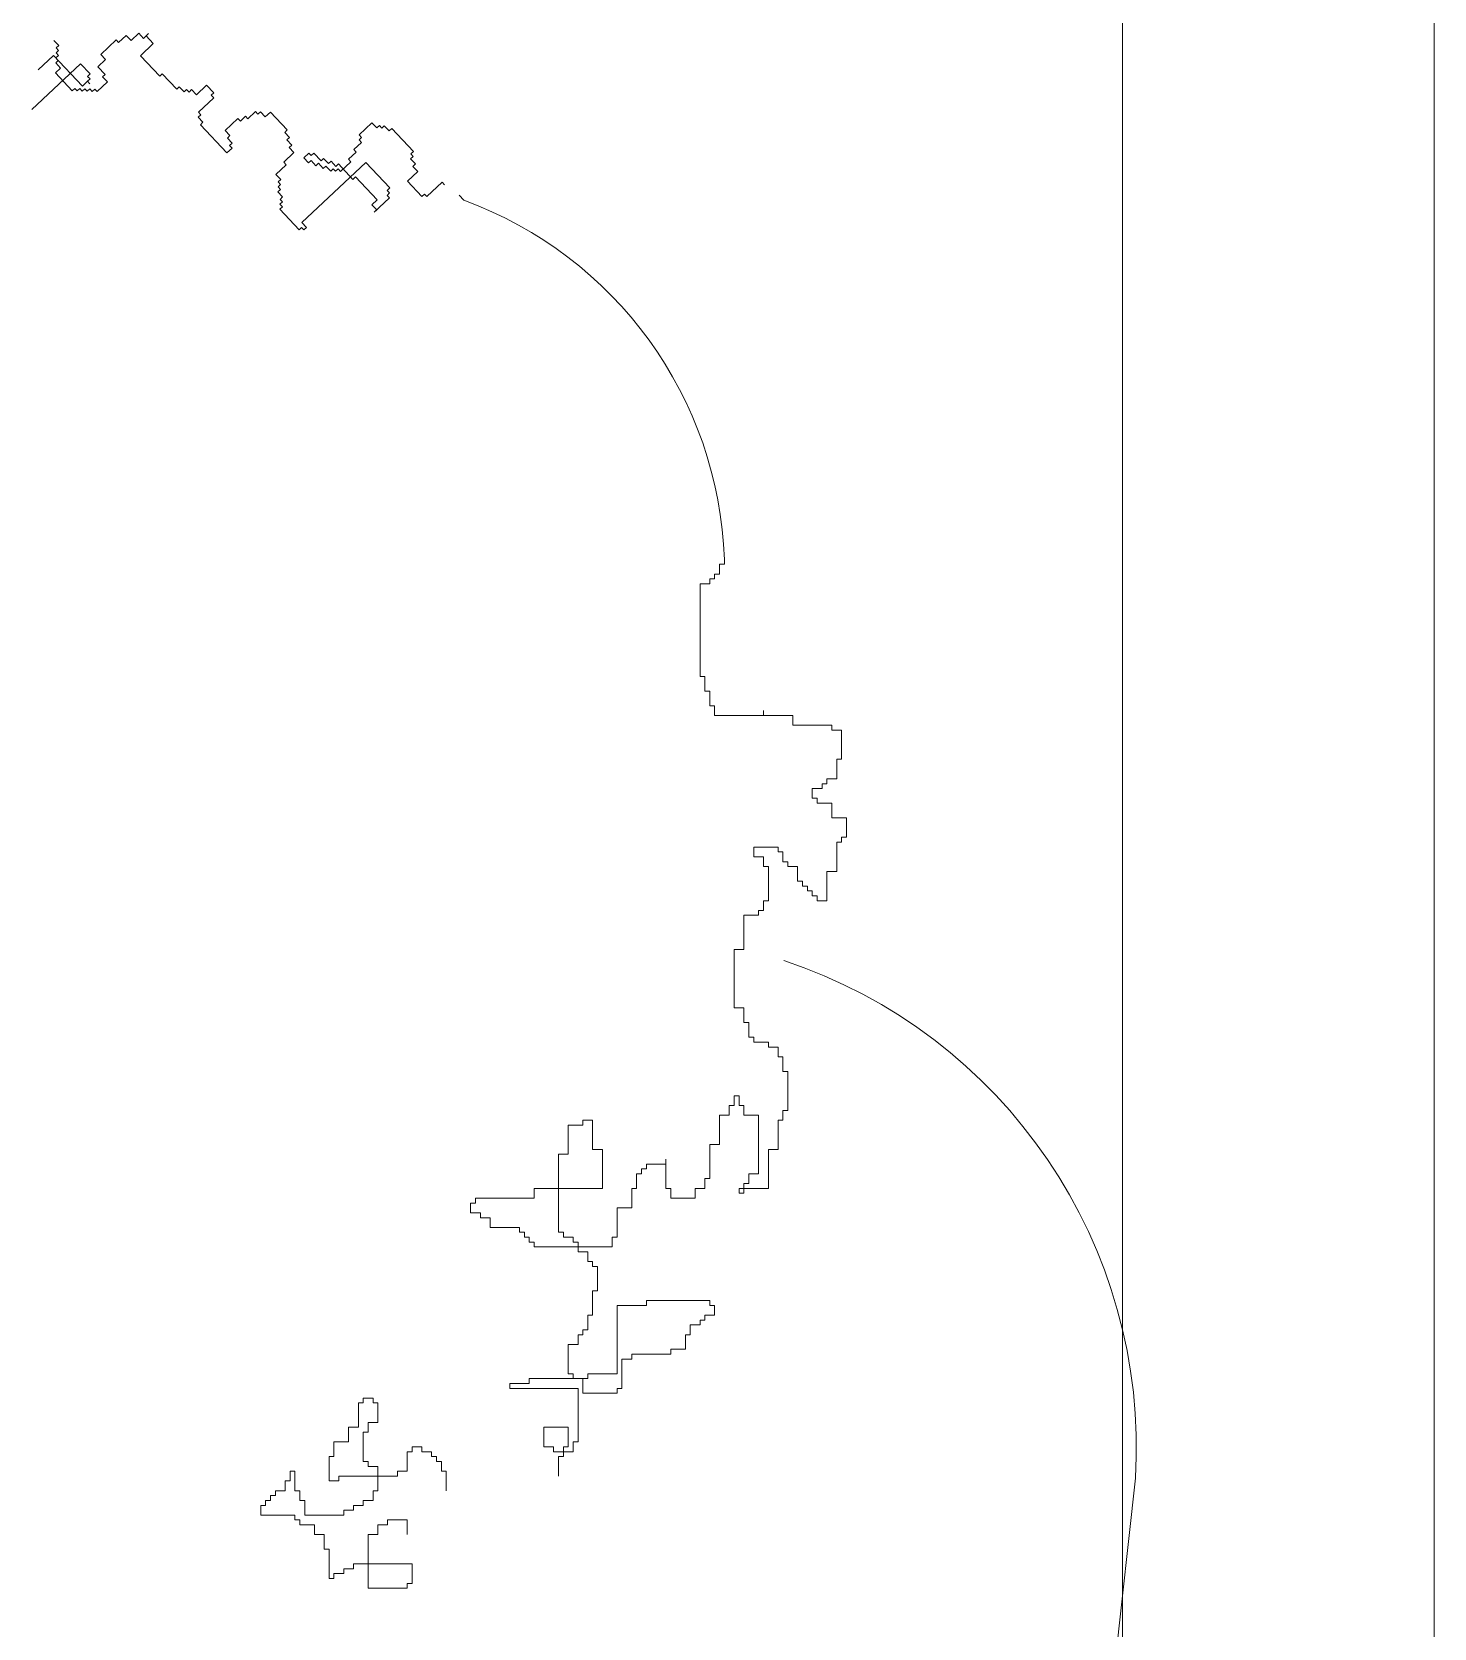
# Model space of a CAD drawing. Header units: millimetres. Extents: x 485872 to 486142, y -52344 to -52207.
# Drawn here: x 486120.7913 to 486121.0389, y -52302.1919 to -52301.91 of the extents above; entities that cross this region are included whole.
import ezdxf

# ---------------------------------------------------------------- set-up
doc = ezdxf.new("R2010")
doc.units = ezdxf.units.MM
doc.header["$LTSCALE"] = 15
doc.linetypes.add('DASHDOTX2', pattern=[50.8, 25.4, -12.7, 0, -12.7])
doc.layers.add('JJ2', color=3, linetype='Continuous')

# ---------------------------------------------------------------- blocks, each defined once
blk = doc.blocks.new('sf')
at = {"color": 84, "lineweight": 5}
for p, q in [((17824.47, 472003.24), (17826.9, 472005.83)), ((17828.78, 471999.19), (17824.47, 472003.24)), ((17826.9, 472005.83), (17826.04, 472006.64)), ((17826.04, 472006.64), (17827.76, 472005.02)), ((17827.76, 472005.02), (17829.38, 472006.74)), ((17829.38, 472006.74), (17831.97, 472004.32)), ((17831.97, 472004.32), (17833.59, 472006.04)), ((17833.59, 472006.04), (17836.18, 472003.61)), ((17836.18, 472003.61), (17836.99, 472004.48)), ((17836.99, 472004.48), (17842.17, 471999.62)), ((17856.31, 472002.59), (17857.93, 472004.32)), ((17822.3, 471992.28), (17828.78, 471999.19)), ((17842.17, 471999.62), (17840.55, 471997.89)), ((17840.55, 471997.89), (17843.13, 471995.46)), ((17858.09, 471999.3), (17848.36, 471988.93)), ((17857.17, 472001.78), (17856.31, 472002.59)), ((17856.36, 472000.92), (17857.17, 472001.78)), ((17857.22, 472000.11), (17856.36, 472000.92)), ((17856.41, 471999.24), (17857.22, 472000.11)), ((17857.28, 471998.43), (17856.41, 471999.24)), ((17856.47, 471997.57), (17857.28, 471998.43)), ((17857.33, 471996.76), (17856.47, 471997.57)), ((17863.26, 471994.44), (17858.09, 471999.3)), ((17816.58, 471987.91), (17821.44, 471993.09)), ((17821.44, 471993.09), (17822.3, 471992.28)), ((17841.57, 471992.07), (17839.95, 471990.34)), ((17843.13, 471995.46), (17840.7, 471992.87)), ((17840.7, 471992.87), (17841.57, 471992.07)), ((17845.72, 471993.04), (17848.96, 471996.49)), ((17846.59, 471992.23), (17845.72, 471993.04)), ((17845.77, 471991.36), (17846.59, 471992.23)), ((17848.96, 471996.49), (17865.36, 471981.11)), ((17851.76, 471987.37), (17857.43, 471993.41)), ((17855.71, 471995.03), (17857.33, 471996.76)), ((17857.43, 471993.41), (17855.71, 471995.03)), ((17804.06, 471986.67), (17806.49, 471989.26)), ((17804.92, 471985.86), (17804.06, 471986.67)), ((17806.49, 471989.26), (17809.94, 471986.02)), ((17809.94, 471986.02), (17811.56, 471987.75)), ((17811.56, 471987.75), (17812.42, 471986.94)), ((17812.42, 471986.94), (17813.23, 471987.8)), ((17813.23, 471987.8), (17814.09, 471986.99)), ((17814.09, 471986.99), (17815.71, 471988.72)), ((17815.71, 471988.72), (17816.58, 471987.91)), ((17839.95, 471990.34), (17843.4, 471987.1)), ((17843.4, 471987.1), (17844.21, 471987.96)), ((17844.21, 471987.96), (17845.07, 471987.15)), ((17845.07, 471987.15), (17845.88, 471988.02)), ((17846.64, 471990.55), (17845.77, 471991.36)), ((17846.64, 471990.55), (17845.83, 471989.69)), ((17845.83, 471989.69), (17846.64, 471990.55)), ((17845.88, 471988.02), (17846.74, 471987.21)), ((17848.36, 471988.93), (17846.64, 471990.55)), ((17846.74, 471987.21), (17847.55, 471988.07)), ((17847.55, 471988.07), (17848.42, 471987.26)), ((17848.42, 471987.26), (17849.23, 471988.13)), ((17849.23, 471988.13), (17850.09, 471987.32)), ((17850.09, 471987.32), (17850.9, 471988.18)), ((17850.9, 471988.18), (17851.76, 471987.37)), ((17804.11, 471984.99), (17804.92, 471985.86)), ((17809.29, 471980.14), (17804.11, 471984.99)), ((17749.16, 471974.85), (17750.78, 471976.58)), ((17750.78, 471976.58), (17755.1, 471972.53)), ((17779.33, 471974.15), (17785, 471980.19)), ((17785, 471980.19), (17786.73, 471978.57)), ((17786.73, 471978.57), (17788.35, 471980.3)), ((17788.35, 471980.3), (17789.21, 471979.49)), ((17789.21, 471979.49), (17790.02, 471980.35)), ((17790.02, 471980.35), (17792.61, 471977.92)), ((17792.61, 471977.92), (17793.42, 471978.79)), ((17793.42, 471978.79), (17795.14, 471977.17)), ((17795.14, 471977.17), (17795.95, 471978.03)), ((17795.95, 471978.03), (17800.27, 471973.99)), ((17799.67, 471966.43), (17808.58, 471975.93)), ((17807.72, 471976.74), (17809.34, 471978.46)), ((17808.58, 471975.93), (17807.72, 471976.74)), ((17808.47, 471979.27), (17809.29, 471980.14)), ((17809.34, 471978.46), (17808.47, 471979.27)), ((17736.85, 471966.92), (17744.14, 471974.69)), ((17744.14, 471974.69), (17745.01, 471973.88)), ((17745.01, 471973.88), (17746.63, 471975.6)), ((17746.63, 471975.6), (17747.49, 471974.79)), ((17747.49, 471974.79), (17748.3, 471975.66)), ((17748.3, 471975.66), (17749.16, 471974.85)), ((17755.1, 471972.53), (17754.29, 471971.66)), ((17754.29, 471971.66), (17755.15, 471970.85)), ((17755.15, 471970.85), (17754.34, 471969.99)), ((17777.81, 471969.07), (17779.43, 471970.8)), ((17778.57, 471971.61), (17780.19, 471973.34)), ((17779.43, 471970.8), (17778.57, 471971.61)), ((17780.19, 471973.34), (17779.33, 471974.15)), ((17799.51, 471971.45), (17797.89, 471969.72)), ((17800.27, 471973.99), (17798.65, 471972.26)), ((17798.65, 471972.26), (17799.51, 471971.45)), ((17737.72, 471966.11), (17736.85, 471966.92)), ((17736.9, 471965.24), (17737.72, 471966.11)), ((17737.77, 471964.43), (17736.9, 471965.24)), ((17754.34, 471969.99), (17756.93, 471967.56)), ((17756.93, 471967.56), (17756.12, 471966.7)), ((17756.12, 471966.7), (17758.71, 471964.27)), ((17770.36, 471966.32), (17767.93, 471963.73)), ((17771.23, 471965.51), (17770.36, 471966.32)), ((17772.04, 471966.38), (17771.23, 471965.51)), ((17773.76, 471964.76), (17772.04, 471966.38)), ((17777.06, 471966.54), (17778.68, 471968.26)), ((17780.51, 471963.3), (17777.06, 471966.54)), ((17778.68, 471968.26), (17777.81, 471969.07)), ((17797.89, 471969.72), (17798.75, 471968.91)), ((17798.75, 471968.91), (17797.94, 471968.05)), ((17797.94, 471968.05), (17799.67, 471966.43)), ((17735.39, 471960.17), (17737.01, 471961.9)), ((17738.84, 471956.93), (17735.39, 471960.17)), ((17736.15, 471962.71), (17737.77, 471964.43)), ((17737.01, 471961.9), (17736.15, 471962.71)), ((17744.78, 471954.61), (17752.88, 471963.25)), ((17752.88, 471963.25), (17774.45, 471943.01)), ((17762.1, 471962.71), (17757.24, 471957.52)), ((17758.71, 471964.27), (17757.9, 471963.41)), ((17757.9, 471963.41), (17761.35, 471960.17)), ((17761.35, 471960.17), (17762.16, 471961.03)), ((17762.97, 471961.9), (17762.1, 471962.71)), ((17762.16, 471961.03), (17763.02, 471960.22)), ((17764.59, 471963.62), (17762.97, 471961.9)), ((17763.02, 471960.22), (17763.83, 471961.09)), ((17763.83, 471961.09), (17764.69, 471960.28)), ((17765.45, 471962.81), (17764.59, 471963.62)), ((17764.69, 471960.28), (17766.31, 471962)), ((17767.07, 471964.54), (17765.45, 471962.81)), ((17766.31, 471962), (17767.18, 471961.19)), ((17767.93, 471963.73), (17767.07, 471964.54)), ((17767.18, 471961.19), (17768.8, 471962.92)), ((17768.8, 471962.92), (17769.66, 471962.11)), ((17769.66, 471962.11), (17771.28, 471963.84)), ((17771.28, 471963.84), (17772.14, 471963.03)), ((17772.14, 471963.03), (17773.76, 471964.76)), ((17779.7, 471962.44), (17780.51, 471963.3)), ((17783.15, 471959.2), (17779.7, 471962.44)), ((17726.32, 471955.69), (17727.13, 471956.55)), ((17727.13, 471956.55), (17732.31, 471951.7)), ((17733.98, 471951.75), (17738.84, 471956.93)), ((17745.64, 471953.8), (17744.78, 471954.61)), ((17756.38, 471958.33), (17749.09, 471950.56)), ((17757.24, 471957.52), (17756.38, 471958.33)), ((17781.53, 471957.47), (17783.15, 471959.2)), ((17782.39, 471956.66), (17781.53, 471957.47)), ((17781.58, 471955.8), (17782.39, 471956.66)), ((17782.44, 471954.99), (17781.58, 471955.8)), ((17781.63, 471954.12), (17782.44, 471954.99)), ((17719.79, 471950.45), (17721.41, 471952.18)), ((17732.31, 471951.7), (17733.12, 471952.56)), ((17733.12, 471952.56), (17733.98, 471951.75)), ((17744.83, 471952.94), (17745.64, 471953.8)), ((17745.69, 471952.13), (17744.83, 471952.94)), ((17744.88, 471951.26), (17745.69, 471952.13)), ((17750.06, 471946.41), (17744.88, 471951.26)), ((17749.09, 471950.56), (17750.81, 471948.94)), ((17780.88, 471951.59), (17782.5, 471953.32)), ((17781.74, 471950.78), (17780.88, 471951.59)), ((17780.93, 471949.92), (17781.74, 471950.78)), ((17781.79, 471949.11), (17780.93, 471949.92)), ((17780.98, 471948.24), (17781.79, 471949.11)), ((17782.5, 471953.32), (17781.63, 471954.12)), ((17750.81, 471948.94), (17749.19, 471947.22)), ((17749.19, 471947.22), (17750.06, 471946.41)), ((17775.36, 471940.52), (17781.84, 471947.43)), ((17781.84, 471947.43), (17780.98, 471948.24)), ((17774.45, 471943.01), (17772.83, 471941.28)), ((17772.83, 471941.28), (17773.69, 471940.47)), ((17773.69, 471940.47), (17774.5, 471941.33)), ((17774.5, 471941.33), (17775.36, 471940.52)), ((17632.03, 471827.81), (17632.03, 471829.45)), ((17633.67, 471827.81), (17632.03, 471827.81)), ((17633.67, 471824.52), (17633.67, 471827.81)), ((17635.32, 471824.52), (17633.67, 471824.52)), ((17635.32, 471822.88), (17635.32, 471824.52)), ((17636.96, 471822.88), (17635.32, 471822.88)), ((17636.96, 471821.24), (17636.96, 471822.88)), ((17640.25, 471821.24), (17636.96, 471821.24)), ((17640.25, 471790.02), (17640.25, 471821.24)), ((17638.61, 471785.09), (17638.61, 471790.02)), ((17638.61, 471790.02), (17640.25, 471790.02)), ((17636.96, 471780.16), (17636.96, 471785.09)), ((17636.96, 471785.09), (17638.61, 471785.09)), ((17618.87, 471776.87), (17618.87, 471778.52)), ((17618.87, 471778.52), (17618.87, 471776.87)), ((17635.32, 471776.87), (17635.32, 471780.16)), ((17635.32, 471780.16), (17636.96, 471780.16)), ((17592.56, 471762.09), (17592.56, 471771.94)), ((17592.56, 471771.94), (17595.85, 471771.94)), ((17595.85, 471773.59), (17609.01, 471773.59)), ((17595.85, 471771.94), (17595.85, 471773.59)), ((17609.01, 471773.59), (17609.01, 471776.87)), ((17609.01, 471776.87), (17618.87, 471776.87)), ((17618.87, 471776.87), (17635.32, 471776.87)), ((17594.21, 471762.09), (17592.56, 471762.09)), ((17594.21, 471755.51), (17594.21, 471762.09)), ((17597.5, 471755.51), (17594.21, 471755.51)), ((17597.5, 471753.87), (17597.5, 471755.51)), ((17599.14, 471753.87), (17597.5, 471753.87)), ((17599.14, 471752.23), (17599.14, 471753.87)), ((17602.43, 471752.23), (17599.14, 471752.23)), ((17602.43, 471748.94), (17602.43, 471752.23)), ((17595.85, 471747.3), (17600.78, 471747.3)), ((17595.85, 471742.37), (17595.85, 471747.3)), ((17600.78, 471747.3), (17600.78, 471748.94)), ((17600.78, 471748.94), (17602.43, 471748.94)), ((17590.92, 471735.8), (17590.92, 471742.37)), ((17590.92, 471742.37), (17595.85, 471742.37)), ((17592.56, 471735.8), (17590.92, 471735.8)), ((17592.56, 471734.15), (17592.56, 471735.8)), ((17594.21, 471734.15), (17592.56, 471734.15)), ((17594.21, 471724.29), (17594.21, 471734.15)), ((17613.94, 471730.87), (17612.3, 471730.87)), ((17612.3, 471730.87), (17612.3, 471727.58)), ((17622.16, 471732.51), (17613.94, 471732.51)), ((17613.94, 471732.51), (17613.94, 471730.87)), ((17618.87, 471725.94), (17618.87, 471729.22)), ((17618.87, 471729.22), (17622.16, 471729.22)), ((17622.16, 471729.22), (17622.16, 471732.51)), ((17597.5, 471724.29), (17594.21, 471724.29)), ((17597.5, 471714.44), (17597.5, 471724.29)), ((17610.65, 471725.94), (17607.36, 471725.94)), ((17607.36, 471725.94), (17607.36, 471721.01)), ((17612.3, 471727.58), (17610.65, 471727.58)), ((17610.65, 471727.58), (17610.65, 471725.94)), ((17617.23, 471714.44), (17617.23, 471725.94)), ((17617.23, 471725.94), (17618.87, 471725.94)), ((17604.07, 471717.72), (17602.43, 471717.72)), ((17602.43, 471717.72), (17602.43, 471716.08)), ((17605.72, 471719.36), (17604.07, 471719.36)), ((17604.07, 471719.36), (17604.07, 471717.72)), ((17607.36, 471721.01), (17605.72, 471721.01)), ((17605.72, 471721.01), (17605.72, 471719.36)), ((17600.78, 471714.44), (17597.5, 471714.44)), ((17602.43, 471716.08), (17600.78, 471716.08)), ((17600.78, 471716.08), (17600.78, 471714.44)), ((17618.87, 471714.44), (17617.23, 471714.44)), ((17618.87, 471711.15), (17618.87, 471714.44)), ((17620.52, 471711.15), (17618.87, 471711.15)), ((17620.52, 471709.51), (17620.52, 471711.15)), ((17625.45, 471709.51), (17620.52, 471709.51)), ((17625.45, 471698), (17625.45, 471709.51)), ((17628.74, 471698), (17625.45, 471698)), ((17628.74, 471678.29), (17628.74, 471698)), ((17625.45, 471678.29), (17628.74, 471678.29)), ((17625.45, 471673.36), (17625.45, 471678.29)), ((17623.81, 471668.43), (17623.81, 471673.36)), ((17623.81, 471673.36), (17625.45, 471673.36)), ((17613.94, 471661.86), (17613.94, 471665.14)), ((17613.94, 471665.14), (17617.23, 471665.14)), ((17617.23, 471665.14), (17617.23, 471666.78)), ((17617.23, 471666.78), (17622.16, 471666.78)), ((17622.16, 471666.78), (17622.16, 471668.43)), ((17622.16, 471668.43), (17623.81, 471668.43)), ((17612.3, 471656.93), (17612.3, 471661.86)), ((17612.3, 471661.86), (17613.94, 471661.86)), ((17610.65, 471643.78), (17610.65, 471656.93)), ((17610.65, 471656.93), (17612.3, 471656.93)), ((17628.74, 471648.71), (17627.1, 471648.71)), ((17627.1, 471648.71), (17627.1, 471645.42)), ((17628.74, 471645.42), (17628.74, 471648.71)), ((17612.3, 471643.78), (17610.65, 471643.78)), ((17612.3, 471640.49), (17612.3, 471643.78)), ((17627.1, 471645.42), (17625.45, 471645.42)), ((17625.45, 471645.42), (17625.45, 471642.14)), ((17630.39, 471645.42), (17628.74, 471645.42)), ((17630.39, 471642.14), (17630.39, 471645.42)), ((17613.94, 471640.49), (17612.3, 471640.49)), ((17613.94, 471630.64), (17613.94, 471640.49)), ((17625.45, 471642.14), (17620.52, 471642.14)), ((17620.52, 471642.14), (17620.52, 471622.42)), ((17633.67, 471642.14), (17630.39, 471642.14)), ((17633.67, 471632.28), (17633.67, 471642.14)), ((17679.72, 471640.49), (17676.43, 471640.49)), ((17676.43, 471640.49), (17676.43, 471630.64)), ((17679.72, 471638.85), (17679.72, 471640.49)), ((17684.65, 471638.85), (17679.72, 471638.85)), ((17684.65, 471628.99), (17684.65, 471638.85)), ((17636.96, 471632.28), (17633.67, 471632.28)), ((17636.96, 471620.78), (17636.96, 471632.28)), ((17617.23, 471630.64), (17613.94, 471630.64)), ((17617.23, 471617.49), (17617.23, 471630.64)), ((17651.76, 471625.71), (17651.76, 471627.35)), ((17651.76, 471627.35), (17651.76, 471617.49)), ((17676.43, 471630.64), (17673.14, 471630.64)), ((17673.14, 471630.64), (17673.14, 471617.49)), ((17687.94, 471628.99), (17684.65, 471628.99)), ((17687.94, 471602.7), (17687.94, 471628.99)), ((17620.52, 471622.42), (17623.81, 471622.42)), ((17623.81, 471622.42), (17623.81, 471619.13)), ((17658.34, 471625.71), (17651.76, 471625.71)), ((17658.34, 471624.06), (17658.34, 471625.71)), ((17659.99, 471624.06), (17658.34, 471624.06)), ((17659.99, 471622.42), (17659.99, 471624.06)), ((17661.63, 471622.42), (17659.99, 471622.42)), ((17661.63, 471617.49), (17661.63, 471622.42)), ((17627.1, 471617.49), (17617.23, 471617.49)), ((17623.81, 471619.13), (17625.45, 471619.13)), ((17625.45, 471619.13), (17625.45, 471615.85)), ((17625.45, 471615.85), (17627.1, 471615.85)), ((17627.1, 471615.85), (17627.1, 471617.49)), ((17638.61, 471620.78), (17636.96, 471620.78)), ((17638.61, 471617.49), (17638.61, 471620.78)), ((17641.9, 471617.49), (17638.61, 471617.49)), ((17641.9, 471614.21), (17641.9, 471617.49)), ((17651.76, 471617.49), (17650.12, 471617.49)), ((17650.12, 471617.49), (17650.12, 471614.21)), ((17663.27, 471617.49), (17661.63, 471617.49)), ((17663.27, 471610.92), (17663.27, 471617.49)), ((17673.14, 471617.49), (17696.16, 471617.49)), ((17696.16, 471617.49), (17696.16, 471614.21)), ((17650.12, 471614.21), (17641.9, 471614.21)), ((17668.21, 471610.92), (17663.27, 471610.92)), ((17668.21, 471601.06), (17668.21, 471610.92)), ((17696.16, 471614.21), (17715.9, 471614.21)), ((17715.9, 471614.21), (17715.9, 471612.56)), ((17715.9, 471612.56), (17717.54, 471612.56)), ((17717.54, 471612.56), (17717.54, 471609.28)), ((17710.96, 471607.63), (17710.96, 471604.35)), ((17714.25, 471607.63), (17710.96, 471607.63)), ((17717.54, 471609.28), (17714.25, 471609.28)), ((17714.25, 471609.28), (17714.25, 471607.63)), ((17669.85, 471601.06), (17668.21, 471601.06)), ((17669.85, 471597.77), (17669.85, 471601.06)), ((17681.36, 471596.13), (17681.36, 471599.42)), ((17681.36, 471599.42), (17683.01, 471599.42)), ((17683.01, 471601.06), (17686.3, 471601.06)), ((17683.01, 471599.42), (17683.01, 471601.06)), ((17686.3, 471602.7), (17687.94, 471602.7)), ((17686.3, 471601.06), (17686.3, 471602.7)), ((17697.81, 471599.42), (17696.16, 471599.42)), ((17696.16, 471599.42), (17696.16, 471597.77)), ((17699.45, 471601.06), (17697.81, 471601.06)), ((17697.81, 471601.06), (17697.81, 471599.42)), ((17701.1, 471602.7), (17699.45, 471602.7)), ((17699.45, 471602.7), (17699.45, 471601.06)), ((17710.96, 471604.35), (17701.1, 471604.35)), ((17701.1, 471604.35), (17701.1, 471602.7)), ((17696.16, 471597.77), (17669.85, 471597.77)), ((17678.07, 471592.84), (17678.07, 471596.13)), ((17678.07, 471596.13), (17681.36, 471596.13)), ((17674.79, 471582.99), (17674.79, 471591.2)), ((17674.79, 471591.2), (17676.43, 471591.2)), ((17676.43, 471591.2), (17676.43, 471592.84)), ((17676.43, 471592.84), (17678.07, 471592.84)), ((17636.96, 471578.06), (17635.32, 471578.06)), ((17635.32, 471578.06), (17635.32, 471574.77)), ((17658.34, 471579.7), (17636.96, 471579.7)), ((17636.96, 471579.7), (17636.96, 471578.06)), ((17658.34, 471578.06), (17658.34, 471579.7)), ((17668.21, 471578.06), (17658.34, 471578.06)), ((17668.21, 471555.05), (17668.21, 471578.06)), ((17676.43, 471582.99), (17674.79, 471582.99)), ((17676.43, 471574.77), (17676.43, 471582.99)), ((17635.32, 471574.77), (17638.61, 471574.77)), ((17638.61, 471574.77), (17638.61, 471573.13)), ((17638.61, 471573.13), (17640.25, 471573.13)), ((17640.25, 471573.13), (17640.25, 471571.48)), ((17678.07, 471574.77), (17676.43, 471574.77)), ((17678.07, 471569.84), (17678.07, 471574.77)), ((17640.25, 471571.48), (17643.54, 471571.48)), ((17643.54, 471571.48), (17643.54, 471568.2)), ((17643.54, 471568.2), (17645.19, 471568.2)), ((17645.19, 471568.2), (17645.19, 471563.27)), ((17679.72, 471569.84), (17678.07, 471569.84)), ((17679.72, 471568.2), (17679.72, 471569.84)), ((17681.36, 471568.2), (17679.72, 471568.2)), ((17681.36, 471564.91), (17681.36, 471568.2)), ((17645.19, 471563.27), (17650.12, 471563.27)), ((17650.12, 471563.27), (17650.12, 471561.63)), ((17684.65, 471564.91), (17681.36, 471564.91)), ((17684.65, 471555.05), (17684.65, 471564.91)), ((17650.12, 471561.63), (17663.27, 471561.63)), ((17663.27, 471561.63), (17663.27, 471559.98)), ((17663.27, 471559.98), (17666.56, 471559.98)), ((17666.56, 471559.98), (17666.56, 471550.12)), ((17678.07, 471555.05), (17668.21, 471555.05)), ((17678.07, 471553.41), (17678.07, 471555.05)), ((17697.81, 471553.41), (17678.07, 471553.41)), ((17679.72, 471548.48), (17679.72, 471553.41)), ((17679.72, 471553.41), (17683.01, 471553.41)), ((17683.01, 471553.41), (17683.01, 471555.05)), ((17683.01, 471555.05), (17684.65, 471555.05)), ((17697.81, 471551.77), (17697.81, 471553.41)), ((17704.39, 471551.77), (17697.81, 471551.77)), ((17704.39, 471550.12), (17704.39, 471551.77)), ((17666.56, 471550.12), (17668.21, 471550.12)), ((17668.21, 471550.12), (17668.21, 471548.48)), ((17668.21, 471548.48), (17679.72, 471548.48)), ((17681.36, 471532.05), (17681.36, 471550.12)), ((17681.36, 471550.12), (17704.39, 471550.12)), ((17750.43, 471546.84), (17750.43, 471545.19)), ((17753.72, 471546.84), (17750.43, 471546.84)), ((17753.72, 471545.19), (17753.72, 471546.84)), ((17748.79, 471545.19), (17748.79, 471538.62)), ((17750.43, 471545.19), (17748.79, 471545.19)), ((17755.36, 471545.19), (17753.72, 471545.19)), ((17755.36, 471536.98), (17755.36, 471545.19)), ((17684.65, 471530.41), (17684.65, 471536.98)), ((17684.65, 471536.98), (17692.87, 471536.98)), ((17692.87, 471536.98), (17692.87, 471530.41)), ((17748.79, 471538.62), (17752.08, 471538.62)), ((17752.08, 471538.62), (17752.08, 471535.34)), ((17752.08, 471535.34), (17753.72, 471535.34)), ((17753.72, 471535.34), (17753.72, 471525.48)), ((17758.65, 471536.98), (17755.36, 471536.98)), ((17758.65, 471532.05), (17758.65, 471536.98)), ((17683.01, 471532.05), (17681.36, 471532.05)), ((17683.01, 471528.76), (17683.01, 471532.05)), ((17686.3, 471530.41), (17684.65, 471530.41)), ((17686.3, 471527.12), (17686.3, 471530.41)), ((17692.87, 471530.41), (17689.59, 471530.41)), ((17689.59, 471530.41), (17689.59, 471528.76)), ((17733.99, 471530.41), (17737.28, 471530.41)), ((17733.99, 471528.76), (17733.99, 471530.41)), ((17737.28, 471530.41), (17737.28, 471528.76)), ((17763.59, 471532.05), (17758.65, 471532.05)), ((17763.59, 471527.12), (17763.59, 471532.05)), ((17689.59, 471528.76), (17683.01, 471528.76)), ((17687.94, 471527.12), (17686.3, 471527.12)), ((17687.94, 471520.55), (17687.94, 471527.12)), ((17727.41, 471525.48), (17729.05, 471525.48)), ((17727.41, 471522.19), (17727.41, 471525.48)), ((17729.05, 471527.12), (17730.7, 471527.12)), ((17729.05, 471525.48), (17729.05, 471527.12)), ((17730.7, 471528.76), (17733.99, 471528.76)), ((17730.7, 471527.12), (17730.7, 471528.76)), ((17737.28, 471528.76), (17738.92, 471528.76)), ((17738.92, 471528.76), (17738.92, 471522.19)), ((17752.08, 471525.48), (17752.08, 471523.83)), ((17753.72, 471525.48), (17752.08, 471525.48)), ((17765.23, 471527.12), (17763.59, 471527.12)), ((17765.23, 471518.9), (17765.23, 471527.12)), ((17725.76, 471522.19), (17727.41, 471522.19)), ((17725.76, 471515.62), (17725.76, 471522.19)), ((17738.92, 471522.19), (17742.21, 471522.19)), ((17742.21, 471522.19), (17742.21, 471520.55)), ((17742.21, 471520.55), (17761.94, 471520.55)), ((17748.79, 471523.83), (17748.79, 471515.62)), ((17752.08, 471523.83), (17748.79, 471523.83)), ((17761.94, 471520.55), (17761.94, 471518.9)), ((17761.94, 471518.9), (17765.23, 471518.9)), ((17776.74, 471522.19), (17778.39, 471522.19)), ((17776.74, 471515.62), (17776.74, 471522.19)), ((17778.39, 471522.19), (17778.39, 471518.9)), ((17778.39, 471518.9), (17780.03, 471518.9)), ((17780.03, 471518.9), (17780.03, 471515.62)), ((17748.79, 471515.62), (17750.43, 471515.62)), ((17750.43, 471515.62), (17750.43, 471512.33)), ((17775.1, 471515.62), (17776.74, 471515.62)), ((17775.1, 471512.33), (17775.1, 471515.62)), ((17780.03, 471515.62), (17783.32, 471515.62)), ((17783.32, 471515.62), (17783.32, 471513.98)), ((17783.32, 471513.98), (17784.96, 471513.98)), ((17784.96, 471513.98), (17784.96, 471512.33)), ((17750.43, 471512.33), (17753.72, 471512.33)), ((17753.72, 471512.33), (17753.72, 471510.69)), ((17753.72, 471510.69), (17757.01, 471510.69)), ((17757.01, 471510.69), (17757.01, 471509.05)), ((17757.01, 471509.05), (17760.3, 471509.05)), ((17760.3, 471509.05), (17760.3, 471507.4)), ((17773.45, 471512.33), (17775.1, 471512.33)), ((17773.45, 471507.4), (17773.45, 471512.33)), ((17784.96, 471512.33), (17786.61, 471512.33)), ((17786.61, 471512.33), (17786.61, 471510.69)), ((17786.61, 471510.69), (17788.25, 471510.69)), ((17788.25, 471510.69), (17788.25, 471507.4)), ((17745.5, 471505.76), (17738.92, 471505.76)), ((17738.92, 471505.76), (17738.92, 471500.83)), ((17745.5, 471504.12), (17745.5, 471505.76)), ((17748.79, 471504.12), (17745.5, 471504.12)), ((17748.79, 471500.83), (17748.79, 471504.12)), ((17760.3, 471507.4), (17773.45, 471507.4)), ((17770.16, 471504.12), (17770.16, 471500.83)), ((17775.1, 471504.12), (17770.16, 471504.12)), ((17776.74, 471505.76), (17775.1, 471505.76)), ((17775.1, 471505.76), (17775.1, 471504.12)), ((17776.74, 471507.4), (17776.74, 471505.76)), ((17788.25, 471507.4), (17776.74, 471507.4)), ((17752.08, 471500.83), (17748.79, 471500.83)), ((17752.08, 471482.76), (17752.08, 471500.83)), ((17766.88, 471500.83), (17766.88, 471495.9)), ((17770.16, 471500.83), (17766.88, 471500.83)), ((17766.88, 471495.9), (17765.23, 471495.9)), ((17765.23, 471495.9), (17765.23, 471486.04)), ((17757.01, 471490.97), (17737.28, 471490.97)), ((17737.28, 471490.97), (17737.28, 471484.4)), ((17757.01, 471489.33), (17757.01, 471490.97)), ((17760.3, 471489.33), (17757.01, 471489.33)), ((17760.3, 471487.69), (17760.3, 471489.33)), ((17763.59, 471487.69), (17760.3, 471487.69)), ((17763.59, 471486.04), (17763.59, 471487.69)), ((17737.28, 471484.4), (17738.92, 471484.4)), ((17738.92, 471484.4), (17738.92, 471482.76)), ((17738.92, 471482.76), (17752.08, 471482.76)), ((17765.23, 471486.04), (17763.59, 471486.04))]:
    blk.add_line(p, q, dxfattribs=at)
blk.add_arc((17765.74, 471824.8), 133.79, 110.089, 178.0083, dxfattribs=at)
blk = doc.blocks.new('elevation sofa')
at = {"layer": 'JJ2', "color": 4, "lineweight": 5}
blk.add_line((715675.02, -15128.13), (715740.16, -15716.47), dxfattribs=at)
blk.add_arc((715765.55, -15122.85), 90.69, 108.2722, 183.3338, dxfattribs=at)

msp = doc.modelspace()

# ---------------------------------------------------------------- linework, layer by layer
at = {"color": 6, "linetype": 'DASHDOTX2', "lineweight": 13}
msp.add_line((486121.03886, -52285.07664), (486121.03886, -52307.17664), dxfattribs=at)
at = {"linetype": 'Continuous', "lineweight": 13}
msp.add_lwpolyline([(486120.98386, -52300.17664), (486120.98386, -52302.87664)], dxfattribs=at)

# ---------------------------------------------------------------- block references
at = {"lineweight": 5, "xscale": -0.0005240255359560251, "yscale": 0.0005240255359560251, "zscale": 0.0005240255359560251}
msp.add_blockref('sf', (486130.1532, -52549.25383), dxfattribs=at)
at = {"linetype": 'Continuous', "lineweight": 13, "xscale": -0.001, "yscale": 0.001, "zscale": 0.001}
msp.add_blockref('elevation sofa', (486836.66116, -52287.03726), dxfattribs=at)

doc.saveas('drawing.dxf')
